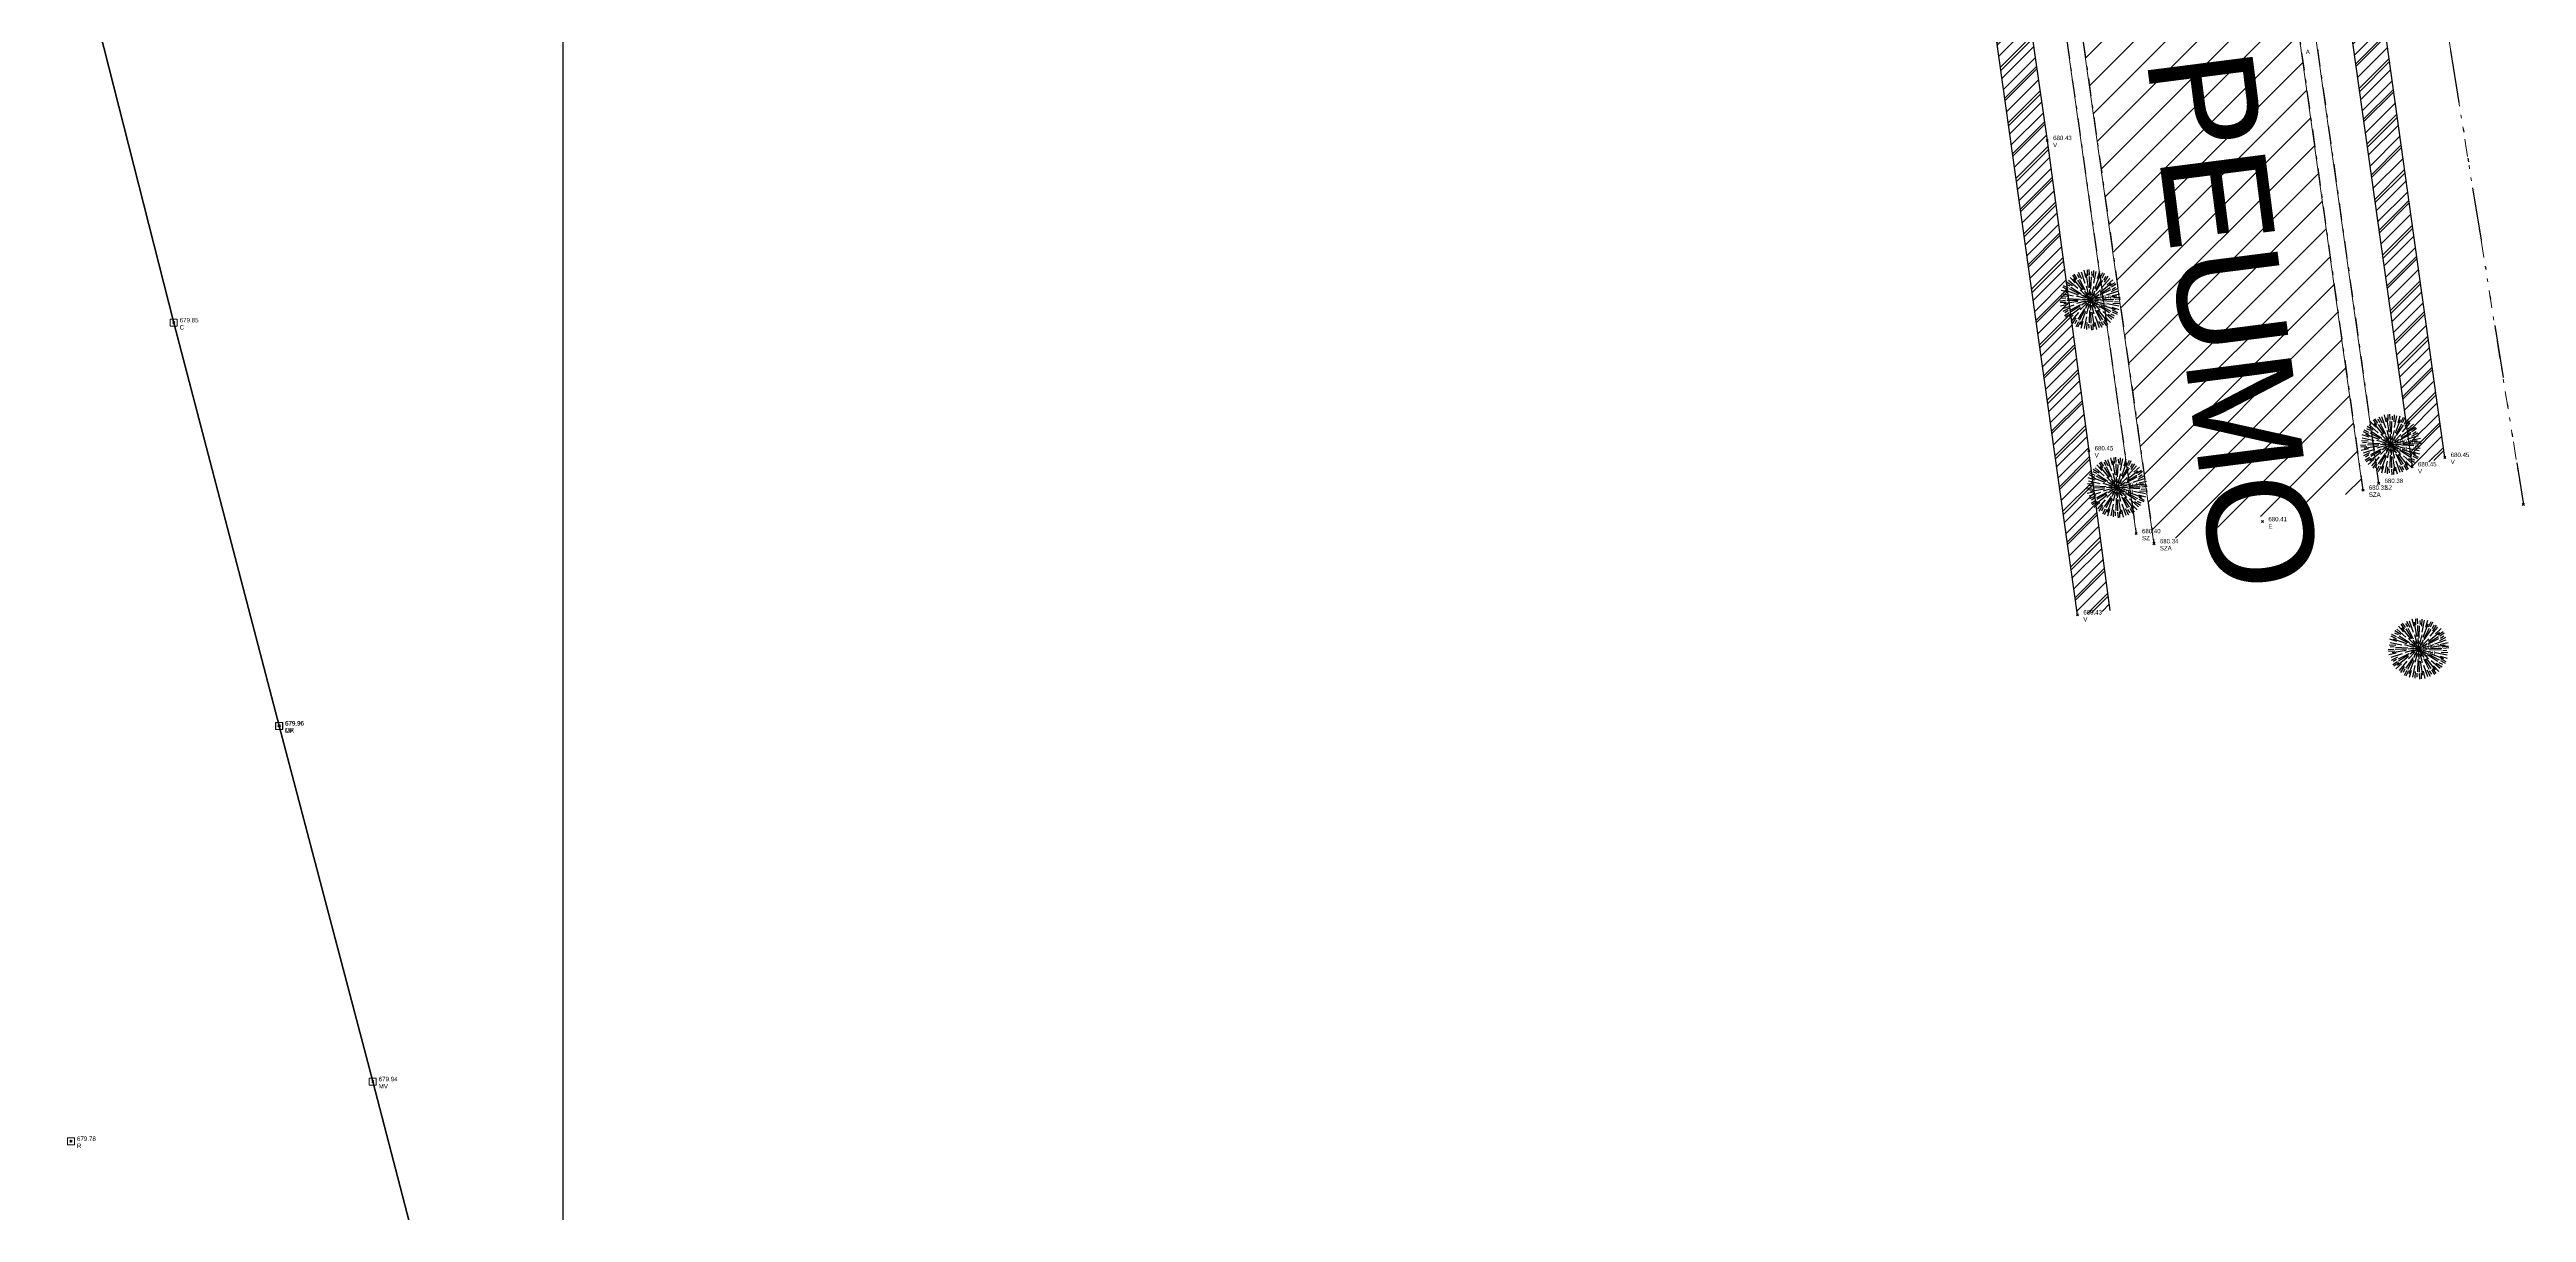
# Model space of a CAD drawing. Extents: x 350769 to 354978, y 6304672 to 6307963.
# Drawn here: x 352585.4 to 352655.7, y 6305733.6 to 6305766.6 of the extents above; entities that cross this region are included whole.
import ezdxf

# ---------------------------------------------------------------- set-up
doc = ezdxf.new("R2010")
doc.units = 0
doc.header["$PDMODE"] = 35
doc.header["$PDSIZE"] = 0.03
for name, pattern in [('4.0 - LO RECABARREN - DESNIVEL NUEVO$0$HIDDEN', [0.375, 0.25, -0.125]), ('CONTINUOS', [0]), ('DASHED', [19.05, 12.7, -6.35]), ('DIVIDE', [1.25, 0.5, -0.25, 0, -0.25, 0, -0.25]), ('JPG_DASHDOT', [1, 0.5, -0.25, 0, -0.25])]:
    doc.linetypes.add(name, pattern=pattern)
doc.layers.get('0').update_dxf_attribs({"linetype": 'CONTINUOUS'})
doc.layers.get('Defpoints').update_dxf_attribs({"linetype": 'CONTINUOUS'})
for name, color, linetype in [('02_Geo ext_Acotamiento', 7, 'CONTINUOUS'), ('02_Geo ext_Geometria', 2, 'CONTINUOUS'), ('1-CALLE_NOMBRE', 6, 'CONTINUOUS'), ('1-CERCO', 252, 'CERCO_LINE'), ('1-coordenadas', 8, 'CONTINUOUS'), ('1-LINEA DE CIERRO', 7, 'DIVIDE'), ('1-MURO VIBROCRET', 7, 'FENCELINE2'), ('1-PAVIMENTO', 161, 'CONTINUOUS'), ('1-SOLERA', 212, 'CONTINUOUS'), ('1-VEREDA', 251, 'CONTINUOUS'), ('2-ACHURADO PAVIMENTO HORMIGON 3', 8, 'CONTINUOUS'), ('C-TINN', 5, 'CONTINUOUS'), ('C-TOPO - BORDE - 2', 7, 'CONTINUOUS'), ('TOP-URB-SOLERAS', 2, 'JPG_DASHDOT'), ('V-NODE DIC 2005', 4, 'CONTINUOUS'), ('V-NODE-TEXT DIC 2005', 2, 'CONTINUOUS'), ('V-NODE-TEXT DIC 2012', 31, 'CONTINUOUS'), ('Z-QUIL', 253, 'CONTINUOUS'), ('Z-QUILLAY', 253, 'CONTINUOUS')]:
    doc.layers.add(name, color=color, linetype=linetype)
doc.layers.add('0_ASD_TOPOGRAFIA_ELEMENTOS', color=9, linetype='CONTINUOS', lineweight=5, true_color=0xbdbdbd)
doc.styles.add('A', font='arial.ttf', dxfattribs={"height": 2})
doc.styles.add('ROMANS', font='romans.shx', dxfattribs={"width": 0.65})
doc.linetypes.add('CERCO_LINE', pattern='A,0.5,-0.2,[" X ",STANDARD,S=0.1,R=0,X=-0.1,Y=-0.05],-0.25', length=0.95)
doc.linetypes.add('FENCELINE2', pattern='A,0.25,-0.1,[132,ltypeshp.shx,S=0.1,R=0,X=-0.1,Y=0],-0.1,1', length=1.45)
doc.dimstyles.new('Principal', dxfattribs={"dimscale": 0, "dimtxt": 2, "dimasz": 2, "dimexe": 1, "dimexo": 1, "dimtad": 1, "dimrnd": 0.05, "dimzin": 1, "dimtxsty": 'ROMANS', "dimcen": 2.5, "dimclrt": 2, "dimaunit": 2, "dimadec": 0, "dimazin": 0, "dimtfac": 1, "dimtmove": 0, "dimatfit": 3, "dimfxl": 1, "dimfxlon": 1, "dimarcsym": 0})
pattern_1 = [(45, (0, 0), (-0.179605122421, 0.179605122421), [])]
pattern_2 = [(45, (38000, -3000), (-0.449012806053, 0.449012806053), [])]

# ---------------------------------------------------------------- blocks, each defined once
blk = doc.blocks.new('COORDENADAS')
at = {"layer": '1-coordenadas'}
blk.add_line((420, -900.625), (420, -0.625), dxfattribs=at)
blk = doc.blocks.new('QUIL')
at = {"layer": 'Z-QUILLAY'}
for p, q in [((-0.92, 1.5), (-1.14, 1.82)), ((-0.75, 1.56), (-0.91, 1.8)), ((-0.59, 1.5), (-0.82, 1.94)), ((-0.36, 1.16), (-0.63, 1.96)), ((-0.32, 1.59), (-0.44, 2.1)), ((-0.12, 0.88), (-0.28, 1.88)), ((-0.18, 1.7), (-0.19, 2.13)), ((-0.05, 1.76), (-0.08, 2.15)), ((0.13, 1.73), (0.11, 2.01)), ((0.24, 1.6), (0.26, 2.09)), ((0.26, 1.19), (0.43, 2.02)), ((0.34, 0.82), (0.69, 1.77)), ((0.52, 1.53), (0.67, 2.03)), ((0.7, 1.56), (0.9, 1.94)), ((0.84, 1.55), (1.01, 1.9)), ((-1.6, 0.24), (-2.09, 0.26)), ((-1.53, 0.52), (-2.03, 0.67)), ((-1.19, 0.26), (-2.02, 0.43)), ((-1.73, 0.13), (-2.01, 0.11)), ((-1.56, 0.7), (-1.94, 0.9)), ((-1.55, 0.84), (-1.9, 1.01)), ((-0.82, 0.34), (-1.77, 0.69)), ((-1.43, 0.98), (-1.69, 1.1)), ((-1.26, 1.01), (-1.68, 1.27)), ((-0.76, 0.04), (-1.63, 0.08)), ((-0.89, 0.82), (-1.53, 1.38)), ((-0.76, 0.41), (-1.46, 0.79)), ((-1.07, 1.21), (-1.43, 1.6)), ((-0.64, 0.41), (-1.37, 0.89)), ((-1, 1.39), (-1.23, 1.75)), ((-0.55, 0.7), (-1.18, 1.49)), ((-0.33, 0.09), (-0.98, 0.27)), ((-0.45, 0.74), (-0.87, 1.41)), ((-0.35, 0.68), (-0.74, 1.45)), ((0, 0), (-0.73, -0.02)), ((-0.24, 0.25), (-0.71, 0.72)), ((0, 0), (-0.64, 0.35)), ((0, 0), (-0.62, -0.38)), ((0, 0), (-0.58, 0.03)), ((0, 0), (-0.52, -0.27)), ((0, 0), (-0.49, 0.32)), ((0, 0), (-0.38, 0.62)), ((0, 0), (-0.35, -0.64)), ((0, 0), (-0.32, -0.49)), ((0, 0), (-0.27, 0.52)), ((-0.09, 0.34), (-0.26, 0.98)), ((-0.03, 0.86), (-0.05, 1.66)), ((0, 0), (-0.03, -0.58)), ((0, 0), (-0.02, 0.73)), ((0, 0), (0.35, 0.64)), ((0, 0), (0.03, 0.58)), ((0, 0), (0.32, 0.49)), ((0, 0), (0.62, 0.38)), ((0, 0), (0.52, 0.27)), ((0, 0), (0.73, 0.02)), ((0, 0), (0.27, -0.52)), ((0, 0), (0.02, -0.73)), ((0, 0), (0.64, -0.35)), ((0, 0), (0.49, -0.32)), ((0, 0), (0.38, -0.62)), ((0, 0), (0.58, -0.03)), ((0.04, 0.76), (0.08, 1.63)), ((0.09, 0.33), (0.27, 0.98)), ((0.25, 0.24), (0.72, 0.71)), ((0.34, 0.09), (0.98, 0.26)), ((0.41, 0.76), (0.79, 1.46)), ((0.41, 0.64), (0.89, 1.37)), ((0.68, 0.35), (1.45, 0.74)), ((0.7, 0.55), (1.49, 1.18)), ((0.74, 0.45), (1.41, 0.87)), ((0.82, 0.89), (1.38, 1.53)), ((0.86, 0.03), (1.66, 0.05)), ((0.88, 0.12), (1.88, 0.28)), ((0.98, 1.43), (1.1, 1.69)), ((1.01, 1.26), (1.27, 1.68)), ((1.16, 0.36), (1.96, 0.63)), ((1.21, 1.07), (1.6, 1.43)), ((1.39, 1), (1.75, 1.23)), ((1.5, 0.92), (1.82, 1.14)), ((1.5, 0.59), (1.94, 0.82)), ((1.56, 0.75), (1.8, 0.91)), ((1.59, 0.32), (2.1, 0.44)), ((1.7, 0.18), (2.13, 0.19)), ((1.76, 0.05), (2.15, 0.08)), ((-1.76, -0.05), (-2.15, -0.08)), ((-1.7, -0.18), (-2.13, -0.19)), ((-1.59, -0.32), (-2.1, -0.44)), ((-1.16, -0.36), (-1.96, -0.63)), ((-1.5, -0.59), (-1.94, -0.82)), ((-0.88, -0.12), (-1.88, -0.28)), ((-1.5, -0.92), (-1.82, -1.14)), ((-1.56, -0.75), (-1.8, -0.91)), ((-1.39, -1), (-1.75, -1.23)), ((-0.86, -0.03), (-1.66, -0.05)), ((-1.21, -1.07), (-1.6, -1.43)), ((-0.7, -0.55), (-1.49, -1.18)), ((-0.68, -0.35), (-1.45, -0.74)), ((-0.74, -0.45), (-1.41, -0.87)), ((-0.82, -0.89), (-1.38, -1.53)), ((-1.01, -1.26), (-1.27, -1.68)), ((-0.98, -1.43), (-1.1, -1.69)), ((-0.84, -1.55), (-1.01, -1.9)), ((-0.34, -0.09), (-0.98, -0.26)), ((-0.7, -1.56), (-0.9, -1.94)), ((-0.41, -0.64), (-0.89, -1.37)), ((-0.41, -0.76), (-0.79, -1.46)), ((-0.25, -0.24), (-0.72, -0.71)), ((-0.34, -0.82), (-0.69, -1.77)), ((-0.52, -1.53), (-0.67, -2.03)), ((-0.26, -1.19), (-0.43, -2.02)), ((-0.09, -0.33), (-0.27, -0.98)), ((-0.24, -1.6), (-0.26, -2.09)), ((-0.13, -1.73), (-0.11, -2.01)), ((-0.04, -0.76), (-0.08, -1.63)), ((0.03, -0.86), (0.05, -1.66)), ((0.09, -0.34), (0.26, -0.98)), ((0.12, -0.88), (0.28, -1.88)), ((0.18, -1.7), (0.19, -2.13)), ((0.24, -0.25), (0.71, -0.72)), ((0.32, -1.59), (0.44, -2.1)), ((0.33, -0.09), (0.98, -0.27)), ((0.35, -0.68), (0.74, -1.45)), ((0.36, -1.16), (0.63, -1.96)), ((0.45, -0.74), (0.87, -1.41)), ((0.55, -0.7), (1.18, -1.49)), ((0.59, -1.5), (0.82, -1.94)), ((0.64, -0.41), (1.37, -0.89)), ((0.75, -1.56), (0.91, -1.8)), ((0.76, -0.04), (1.63, -0.08)), ((0.76, -0.41), (1.46, -0.79)), ((0.82, -0.34), (1.77, -0.69)), ((0.89, -0.82), (1.53, -1.38)), ((0.92, -1.5), (1.14, -1.82)), ((1, -1.39), (1.23, -1.75)), ((1.07, -1.21), (1.43, -1.6)), ((1.19, -0.26), (2.02, -0.43)), ((1.26, -1.01), (1.68, -1.27)), ((1.43, -0.98), (1.69, -1.1)), ((1.53, -0.52), (2.03, -0.67)), ((1.55, -0.84), (1.9, -1.01)), ((1.56, -0.7), (1.94, -0.9)), ((1.6, -0.24), (2.09, -0.26)), ((1.73, -0.13), (2.01, -0.11)), ((0.05, -1.76), (0.08, -2.15))]:
    blk.add_line(p, q, dxfattribs=at)
blk = doc.blocks.new('*D990')
at = {"layer": '02_Geo ext_Geometria', "color": 0, "lineweight": -2, "transparency": 16777216}
blk.add_line((352576.022, 6306008.91), (352574.44, 6306014.447), dxfattribs=at)
at = {"layer": '02_Geo ext_Geometria', "color": 0, "transparency": 16777216}
blk.add_solid([(352574.6, 6306014.493), (352574.28, 6306014.401), (352574.165, 6306015.409)], dxfattribs=at)
at = {"layer": 'Defpoints', "color": 0, "transparency": 16777216}
for p in [(352574.165, 6306015.409), (352689.665, 6305611.165)]:
    blk.add_point(p, dxfattribs=at)
at = {"layer": '02_Geo ext_Geometria', "color": 2, "transparency": 16777216, "insert": (352576.282, 6306011.306), "char_height": 1, "attachment_point": 5, "rotation": 285.94554, "style": 'ROMANS'}
blk.add_mtext('R420,40', dxfattribs=at)
blk = doc.blocks.new('*D1163')
at = {"layer": '02_Geo ext_Acotamiento', "color": 0, "lineweight": -2, "transparency": 16777216}
blk.add_line((352570.503, 6306007.292), (352568.844, 6306012.806), dxfattribs=at)
at = {"layer": '02_Geo ext_Acotamiento', "color": 0, "transparency": 16777216}
blk.add_solid([(352569.004, 6306012.854), (352568.685, 6306012.758), (352568.556, 6306013.764)], dxfattribs=at)
at = {"layer": 'Defpoints', "color": 0, "transparency": 16777216}
for p in [(352568.556, 6306013.764), (352689.665, 6305611.165)]:
    blk.add_point(p, dxfattribs=at)
at = {"layer": '02_Geo ext_Acotamiento', "color": 2, "transparency": 16777216, "insert": (352570.729, 6306009.69), "char_height": 1, "attachment_point": 5, "rotation": 286.7422, "style": 'ROMANS'}
blk.add_mtext('R420,40', dxfattribs=at)
blk = doc.blocks.new('*D1236')
at = {"layer": '02_Geo ext_Acotamiento', "color": 0, "lineweight": -2, "transparency": 16777216}
blk.add_line((352474.045, 6305972.496), (352473.119, 6305978.179), dxfattribs=at)
at = {"layer": '02_Geo ext_Acotamiento', "color": 0, "transparency": 16777216}
blk.add_solid([(352473.283, 6305978.206), (352472.954, 6305978.153), (352472.958, 6305979.166)], dxfattribs=at)
at = {"layer": 'Defpoints', "color": 0, "transparency": 16777216}
for p in [(352472.958, 6305979.166), (352596.042, 6305224.025)]:
    blk.add_point(p, dxfattribs=at)
at = {"layer": '02_Geo ext_Acotamiento', "color": 2, "transparency": 16777216, "insert": (352474.582, 6305974.845), "char_height": 1, "attachment_point": 5, "rotation": 279.25748, "style": 'ROMANS'}
blk.add_mtext('R765,10', dxfattribs=at)
blk = doc.blocks.new('*D1284')
at = {"layer": '02_Geo ext_Acotamiento', "color": 0, "lineweight": -2, "transparency": 16777216}
blk.add_line((352572.304, 6306010.521), (352570.703, 6306016.052), dxfattribs=at)
at = {"layer": '02_Geo ext_Acotamiento', "color": 0, "transparency": 16777216}
blk.add_solid([(352570.863, 6306016.098), (352570.543, 6306016.005), (352570.425, 6306017.012)], dxfattribs=at)
at = {"layer": 'Defpoints', "color": 0, "transparency": 16777216}
for p in [(352570.425, 6306017.012), (352668.732, 6305677.436)]:
    blk.add_point(p, dxfattribs=at)
at = {"layer": '02_Geo ext_Acotamiento', "color": 2, "transparency": 16777216, "insert": (352572.556, 6306012.917), "char_height": 1, "attachment_point": 5, "rotation": 286.1456, "style": 'ROMANS'}
blk.add_mtext('R353,50', dxfattribs=at)
blk = doc.blocks.new('*D1285')
at = {"layer": '02_Geo ext_Acotamiento', "color": 0, "lineweight": -2, "transparency": 16777216}
blk.add_line((352571.708, 6306017.61), (352570.121, 6306023.145), dxfattribs=at)
at = {"layer": '02_Geo ext_Acotamiento', "color": 0, "transparency": 16777216}
blk.add_solid([(352570.282, 6306023.191), (352569.961, 6306023.099), (352569.846, 6306024.106)], dxfattribs=at)
at = {"layer": 'Defpoints', "color": 0, "transparency": 16777216}
for p in [(352569.846, 6306024.106), (352673.986, 6305660.762)]:
    blk.add_point(p, dxfattribs=at)
at = {"layer": '02_Geo ext_Acotamiento', "color": 2, "transparency": 16777216, "insert": (352571.966, 6306020.005), "char_height": 1, "attachment_point": 5, "rotation": 285.99318, "style": 'ROMANS'}
blk.add_mtext('R377,95', dxfattribs=at)
blk = doc.blocks.new('*U1327')
at = {"color": 0, "linetype": 'ByBlock', "lineweight": -2, "transparency": 16777216}
blk.add_point((0, 0), dxfattribs=at)
blk = doc.blocks.new('*U3964', base_point=(352588.997, 6305758.741))
at = {"layer": 'V-NODE-TEXT DIC 2005', "linetype": 'ByBlock', "char_height": 0.127}
for s, insert, attachment_point in [('679.85', (352589.164, 6305758.812), 4), ('C', (352589.164, 6305758.673), 1)]:
    blk.add_mtext(s, dxfattribs=dict(at, insert=insert, attachment_point=attachment_point))
blk = doc.blocks.new('*U3965', base_point=(352588.997, 6305758.741))
at = {"layer": 'V-NODE-TEXT DIC 2005', "color": 2, "lineweight": -2}
blk.add_blockref('*U3964', (352588.997, 6305758.741), dxfattribs=at)
blk = doc.blocks.new('*U3956', base_point=(352591.991, 6305747.305))
at = {"layer": 'V-NODE-TEXT DIC 2005', "linetype": 'ByBlock', "char_height": 0.127}
for s, insert, attachment_point in [('679.96', (352592.158, 6305747.376), 4), ('CP', (352592.158, 6305747.237), 1)]:
    blk.add_mtext(s, dxfattribs=dict(at, insert=insert, attachment_point=attachment_point))
blk = doc.blocks.new('*U3957', base_point=(352591.991, 6305747.305))
at = {"layer": 'V-NODE-TEXT DIC 2005', "color": 2, "lineweight": -2}
blk.add_blockref('*U3956', (352591.991, 6305747.305), dxfattribs=at)
blk = doc.blocks.new('*U3438', base_point=(352594.644, 6305737.215))
at = {"layer": 'V-NODE-TEXT DIC 2005', "linetype": 'ByBlock', "char_height": 0.127}
for s, insert, attachment_point in [('679.94', (352594.811, 6305737.286), 4), ('MV', (352594.811, 6305737.147), 1)]:
    blk.add_mtext(s, dxfattribs=dict(at, insert=insert, attachment_point=attachment_point))
blk = doc.blocks.new('*U3439', base_point=(352594.644, 6305737.215))
at = {"layer": 'V-NODE-TEXT DIC 2005', "color": 2, "lineweight": -2}
blk.add_blockref('*U3438', (352594.644, 6305737.215), dxfattribs=at)
blk = doc.blocks.new('*U3420', base_point=(352591.984, 6305747.305))
at = {"layer": 'V-NODE-TEXT DIC 2005', "linetype": 'ByBlock', "char_height": 0.127}
for s, insert, attachment_point in [('679.96', (352592.151, 6305747.376), 4), ('MX', (352592.151, 6305747.237), 1)]:
    blk.add_mtext(s, dxfattribs=dict(at, insert=insert, attachment_point=attachment_point))
blk = doc.blocks.new('*U3421', base_point=(352591.984, 6305747.305))
at = {"layer": 'V-NODE-TEXT DIC 2005', "color": 2, "lineweight": -2}
blk.add_blockref('*U3420', (352591.984, 6305747.305), dxfattribs=at)
blk = doc.blocks.new('*U2370', base_point=(352586.086, 6305735.521))
at = {"layer": 'V-NODE-TEXT DIC 2005', "linetype": 'ByBlock', "char_height": 0.127}
for s, insert, attachment_point in [('679.78', (352586.253, 6305735.592), 4), ('R', (352586.253, 6305735.453), 1)]:
    blk.add_mtext(s, dxfattribs=dict(at, insert=insert, attachment_point=attachment_point))
blk = doc.blocks.new('*U2371', base_point=(352586.086, 6305735.521))
at = {"layer": 'V-NODE-TEXT DIC 2005', "color": 2, "lineweight": -2}
blk.add_blockref('*U2370', (352586.086, 6305735.521), dxfattribs=at)
blk = doc.blocks.new('TOPOGRAFIA')
at = {"layer": '1-VEREDA', "lineweight": 0, "true_color": 0xbdbdbd}
h = blk.add_hatch(dxfattribs=at)
h.set_pattern_fill('ANSI31', color=9, scale=0.2)
h.set_pattern_definition(pattern_2)
h.paths.add_polyline_path([(390646.224, 6302805.407), (390645.316, 6302805.293), (390647.013, 6302793.302), (390652.44, 6302754.725), (390653.368, 6302754.99), (390648.008, 6302793.389)])
h = blk.add_hatch(dxfattribs=at)
h.set_pattern_fill('ANSI31', color=9, scale=0.2)
h.set_pattern_definition(pattern_2)
h.paths.add_polyline_path([(390638.01, 6302792.892), (390636.482, 6302803.531), (390635.565, 6302803.371), (390637.021, 6302792.653), (390638.332, 6302783.309), (390642.949, 6302750.524), (390643.874, 6302750.648), (390643.268, 6302755.178), (390642.091, 6302763.981), (390639.616, 6302781.133)])
at = {"layer": '1-CERCO', "color": 9, "lineweight": 0, "true_color": 0xbdbdbd}
blk.add_lwpolyline([(390585.692, 6302771.644), (390588.95, 6302758.809), (390591.943, 6302747.373)], dxfattribs=at)
at = {"layer": '1-coordenadas', "color": 9, "linetype": '4.0 - LO RECABARREN - DESNIVEL NUEVO$0$HIDDEN', "lineweight": 0, "ltscale": 50, "true_color": 0xbdbdbd}
blk.add_line((390600, 6302300), (390600, 6303200), dxfattribs=at)
at = {"layer": '1-LINEA DE CIERRO', "color": 9, "lineweight": 0, "true_color": 0xbdbdbd, "flags": 128}
blk.add_lwpolyline([(390648.197, 6302805.672), (390650.078, 6302792.675), (390651.642, 6302781.407), (390653.497, 6302766.756), (390655.596, 6302753.655)], dxfattribs=at)
at = {"layer": '1-MURO VIBROCRET', "color": 9, "lineweight": 0, "true_color": 0xbdbdbd, "flags": 128}
for points in [[(390591.943, 6302747.373), (390594.596, 6302737.284)], [(390594.596, 6302737.284), (390597.965, 6302724.309)]]:
    blk.add_lwpolyline(points, dxfattribs=at)
at = {"layer": '1-PAVIMENTO', "color": 9, "lineweight": 0, "true_color": 0xbdbdbd, "flags": 128}
for points in [[(390643.959, 6302804.593), (390645.591, 6302793.009), (390647.176, 6302781.629), (390651.046, 6302754.061)], [(390637.902, 6302803.861), (390639.433, 6302793.145), (390641.03, 6302781.693), (390643.066, 6302767.098), (390645.118, 6302752.543)]]:
    blk.add_lwpolyline(points, dxfattribs=at)
at = {"layer": '1-SOLERA', "color": 9, "lineweight": 0, "true_color": 0xbdbdbd, "flags": 128}
for points in [[(390644.392, 6302804.695), (390646.021, 6302793.125), (390647.649, 6302781.527), (390651.491, 6302754.254)], [(390637.468, 6302803.834), (390638.975, 6302793.084), (390640.592, 6302781.667), (390642.618, 6302767.017), (390644.612, 6302752.829)]]:
    blk.add_lwpolyline(points, dxfattribs=at)
at = {"layer": '1-VEREDA', "color": 9, "lineweight": 0, "true_color": 0xbdbdbd, "flags": 128}
for points in [[(390653.368, 6302754.99), (390648.008, 6302793.389), (390646.224, 6302805.407), (390645.316, 6302805.293)], [(390645.316, 6302805.293), (390647.013, 6302793.302), (390652.44, 6302754.725)], [(390635.565, 6302803.371), (390636.482, 6302803.531), (390638.01, 6302792.892), (390639.616, 6302781.133), (390642.091, 6302763.981), (390643.268, 6302755.178)], [(390642.949, 6302750.524), (390638.332, 6302783.309), (390637.021, 6302792.653), (390635.565, 6302803.371)], [(390643.874, 6302750.648), (390643.268, 6302755.178)]]:
    blk.add_lwpolyline(points, dxfattribs=at)
at = {"layer": 'C-TINN', "color": 9, "linetype": 'Continuous', "lineweight": 0, "true_color": 0xbdbdbd}
for points, elevation in [([(390588.85, 6302758.709), (390588.85, 6302758.909), (390589.05, 6302758.909), (390589.05, 6302758.709), (390588.85, 6302758.709)], 679.85), ([(390591.837, 6302747.273), (390591.837, 6302747.473), (390592.037, 6302747.473), (390592.037, 6302747.273), (390591.837, 6302747.273)], 679.96), ([(390591.843, 6302747.273), (390591.843, 6302747.473), (390592.043, 6302747.473), (390592.043, 6302747.273), (390591.843, 6302747.273)], 679.96), ([(390594.496, 6302737.184), (390594.496, 6302737.384), (390594.696, 6302737.384), (390594.696, 6302737.184), (390594.496, 6302737.184)], 679.94), ([(390585.937, 6302735.49), (390585.937, 6302735.69), (390586.137, 6302735.69), (390586.137, 6302735.49), (390585.937, 6302735.49)], 679.78)]:
    blk.add_lwpolyline(points, dxfattribs=dict(at, elevation=elevation))
for p in [(390588.95, 6302758.809, 679.85), (390591.937, 6302747.373, 679.96), (390591.943, 6302747.373, 679.96), (390594.596, 6302737.284, 679.94), (390586.037, 6302735.59, 679.78)]:
    blk.add_point(p, dxfattribs=at)
at = {"layer": 'C-TOPO - BORDE - 2', "color": 9, "true_color": 0xbdbdbd, "elevation": 679.82}
blk.add_lwpolyline([(390621.9, 6302633.546), (390618.879, 6302644.777), (390615.85, 6302656.654), (390613.199, 6302666.666), (390604.415, 6302694.347), (390601.299, 6302711.832), (390597.965, 6302724.309), (390594.596, 6302737.284), (390591.943, 6302747.373), (390588.95, 6302758.809), (390585.692, 6302771.644)], dxfattribs=at)
at = {"layer": 'V-NODE-TEXT DIC 2012', "color": 9, "lineweight": 0, "true_color": 0xbdbdbd}
for p in [(390642.091, 6302763.981), (390643.31, 6302759.456), (390643.268, 6302755.178), (390651.836, 6302755.358), (390653.368, 6302754.99), (390644.066, 6302754.138), (390651.491, 6302754.254), (390652.44, 6302754.725), (390651.046, 6302754.061), (390655.596, 6302753.655), (390644.612, 6302752.829), (390648.197, 6302753.168), (390645.118, 6302752.543), (390642.949, 6302750.524), (390652.622, 6302749.56)]:
    blk.add_point(p, dxfattribs=at)
at = {"layer": 'V-NODE DIC 2005', "color": 9, "lineweight": 0, "true_color": 0xbdbdbd, "rotation": 359.9963883938062}
for p in [(390588.951, 6302758.81), (390591.937, 6302747.374), (390591.944, 6302747.374), (390594.596, 6302737.283), (390586.038, 6302735.59)]:
    blk.add_blockref('*U1327', p, dxfattribs=at)
at = {"layer": 'V-NODE-TEXT DIC 2005', "color": 9, "lineweight": 0, "true_color": 0xbdbdbd, "rotation": 359.9963883938062}
for name, p in [('*U3965', (390588.951, 6302758.81)), ('*U3421', (390591.937, 6302747.374)), ('*U3957', (390591.944, 6302747.374)), ('*U3439', (390594.596, 6302737.283)), ('*U2371', (390586.038, 6302735.59))]:
    blk.add_blockref(name, p, dxfattribs=at)
at = {"layer": 'Z-QUIL', "color": 9, "lineweight": 0, "true_color": 0xbdbdbd, "xscale": 0.4, "yscale": 0.4, "zscale": 0.4}
for p in [(390643.31, 6302759.456), (390651.836, 6302755.358), (390644.066, 6302754.138), (390652.622, 6302749.56)]:
    blk.add_blockref('QUIL', p, dxfattribs=at)
at = {"layer": '1-CALLE_NOMBRE', "color": 9, "lineweight": 0, "true_color": 0xbdbdbd, "style": 'A'}
blk.add_text('CALLE EL PEUMO', height=3, rotation=277.29336, dxfattribs=at).set_placement((390642.266, 6302786.876))
at = {"layer": 'V-NODE-TEXT DIC 2012', "color": 9, "lineweight": 0, "true_color": 0xbdbdbd}
for s, p in [('A', (390649.423, 6302766.43)), ('680.43', (390642.258, 6302763.989)), ('V', (390642.258, 6302763.789)), ('680.53', (390643.477, 6302759.464)), ('QUI', (390643.477, 6302759.264)), ('V', (390643.435, 6302754.986)), ('680.45', (390643.435, 6302755.186)), ('680.46', (390652.003, 6302755.366)), ('QUI', (390652.003, 6302755.166)), ('680.45', (390652.607, 6302754.733)), ('V', (390653.535, 6302754.798)), ('680.45', (390653.535, 6302754.998)), ('680.42', (390644.233, 6302754.146)), ('680.32', (390651.213, 6302754.069)), ('SZ', (390651.658, 6302754.062)), ('680.38', (390651.658, 6302754.262)), ('V', (390652.607, 6302754.533)), ('QUI', (390644.233, 6302753.946)), ('SZA', (390651.213, 6302753.869)), ('SZ', (390644.779, 6302752.637)), ('680.40', (390644.779, 6302752.837)), ('680.41', (390648.364, 6302753.176)), ('E', (390648.364, 6302752.976)), ('SZA', (390645.285, 6302752.351)), ('680.34', (390645.285, 6302752.551)), ('680.43', (390643.116, 6302750.532)), ('V', (390643.116, 6302750.332)), ('680.35', (390652.789, 6302749.568)), ('QUI', (390652.789, 6302749.368))]:
    blk.add_text(s, height=0.125, dxfattribs=at).set_placement(p)

msp = doc.modelspace()

# ---------------------------------------------------------------- hatches: boundary and pattern name
at = {"layer": '1-VEREDA'}
h = msp.add_hatch(dxfattribs=at)
h.set_pattern_fill('ANSI31', color=256, scale=0.08)
h.set_pattern_definition(pattern_1)
h.paths.add_polyline_path([(352646.224, 6305805.407), (352645.316, 6305805.293), (352647.013, 6305793.302), (352652.44, 6305754.725), (352653.368, 6305754.99), (352648.008, 6305793.389)])
h = msp.add_hatch(dxfattribs=at)
h.set_pattern_fill('ANSI31', color=256, scale=0.08)
h.set_pattern_definition(pattern_1)
h.paths.add_polyline_path([(352638.01, 6305792.892), (352636.482, 6305803.531), (352635.565, 6305803.371), (352637.021, 6305792.653), (352638.332, 6305783.309), (352642.949, 6305750.524), (352643.874, 6305750.648), (352643.268, 6305755.178), (352642.091, 6305763.981), (352639.616, 6305781.133)])
at = {"layer": '2-ACHURADO PAVIMENTO HORMIGON 3'}
h = msp.add_hatch(dxfattribs=at)
h.set_pattern_fill('ANSI31', color=256, scale=0.2)
h.set_pattern_definition([(45, (0, 0), (-0.449012806053, 0.449012806053), [])])
h.paths.add_polyline_path([(352645.591, 6305793.009), (352643.959, 6305804.593), (352637.902, 6305803.861), (352639.433, 6305793.145), (352641.03, 6305781.693), (352643.066, 6305767.098), (352645.118, 6305752.543), (352651.046, 6305754.061), (352647.176, 6305781.629)])

# ---------------------------------------------------------------- linework, layer by layer
at = {"layer": '1-CERCO', "ltscale": 6}
msp.add_lwpolyline([(352585.692, 6305771.644), (352588.95, 6305758.809), (352591.943, 6305747.373)], dxfattribs=at)
at = {"layer": '1-LINEA DE CIERRO', "ltscale": 3, "flags": 128}
msp.add_lwpolyline([(352648.197, 6305805.672), (352650.078, 6305792.675), (352651.642, 6305781.407), (352653.497, 6305766.756), (352655.596, 6305753.655)], dxfattribs=at)
at = {"layer": '1-MURO VIBROCRET', "flags": 128}
for points in [[(352591.943, 6305747.373), (352594.596, 6305737.284)], [(352594.596, 6305737.284), (352597.965, 6305724.309)]]:
    msp.add_lwpolyline(points, dxfattribs=at)
at = {"layer": '1-VEREDA', "flags": 128}
for points in [[(352653.368, 6305754.99), (352648.008, 6305793.389), (352646.224, 6305805.407), (352645.316, 6305805.293)], [(352645.316, 6305805.293), (352647.013, 6305793.302), (352652.44, 6305754.725)], [(352635.565, 6305803.371), (352636.482, 6305803.531), (352638.01, 6305792.892), (352639.616, 6305781.133), (352642.091, 6305763.981), (352643.268, 6305755.178)], [(352642.949, 6305750.524), (352638.332, 6305783.309), (352637.021, 6305792.653), (352635.565, 6305803.371)], [(352643.874, 6305750.648), (352643.268, 6305755.178)]]:
    msp.add_lwpolyline(points, dxfattribs=at)
at = {"layer": 'C-TOPO - BORDE - 2', "elevation": 679.82}
msp.add_lwpolyline([(352621.9, 6305633.546), (352618.879, 6305644.777), (352615.85, 6305656.654), (352613.199, 6305666.666), (352604.415, 6305694.347), (352601.299, 6305711.832), (352597.965, 6305724.309), (352594.596, 6305737.284), (352591.943, 6305747.373), (352588.95, 6305758.809), (352585.692, 6305771.644)], dxfattribs=at)
at = {"layer": 'TOP-URB-SOLERAS', "flags": 128}
for points in [[(352644.392, 6305804.695), (352646.021, 6305793.125), (352647.649, 6305781.527), (352651.491, 6305754.254)], [(352643.959, 6305804.593), (352645.591, 6305793.009), (352647.176, 6305781.629), (352651.046, 6305754.061)], [(352637.468, 6305803.834), (352638.975, 6305793.084), (352640.592, 6305781.667), (352642.618, 6305767.017), (352644.612, 6305752.829)], [(352637.902, 6305803.861), (352639.433, 6305793.145), (352641.03, 6305781.693), (352643.066, 6305767.098), (352645.118, 6305752.543)]]:
    msp.add_lwpolyline(points, dxfattribs=at)

# ---------------------------------------------------------------- block references
at = {"color": 252, "linetype": 'DASHED'}
msp.add_blockref('COORDENADAS', (352180, 6306200.625), dxfattribs=at)
at = {"layer": 'Z-QUIL', "xscale": 0.4, "yscale": 0.4, "zscale": 0.4}
for p in [(352643.31, 6305759.456), (352651.836, 6305755.358), (352644.066, 6305754.138), (352652.622, 6305749.56)]:
    msp.add_blockref('QUIL', p, dxfattribs=at)

# ---------------------------------------------------------------- dimensions: what is measured, and where the dimension line sits
at = {"layer": '02_Geo ext_Acotamiento'}
for center, mpoint, override, picture, middle in [((352673.986, 6305660.762), (352569.846, 6306024.106), {"dimscale": 0, "dimfxl": 0.22}, '*D1285', (352571.093, 6306019.755)), ((352668.732, 6305677.436), (352570.425, 6306017.012), {"dimscale": 0, "dimfxl": 0.22}, '*D1284', (352571.684, 6306012.664)), ((352689.665, 6305611.165), (352568.556, 6306013.764), {"dimscale": 0, "dimaunit": 0, "dimfxl": 0.22, "dimarcsym": 1}, '*D1163', (352569.86, 6306009.429)), ((352596.042, 6305224.025), (352472.958, 6305979.166), {"dimscale": 0, "dimaunit": 0, "dimfxl": 0.22, "dimarcsym": 1}, '*D1236', (352473.686, 6305974.698))]:
    dim = msp.add_radius_dim(center=center, mpoint=mpoint, dimstyle='Principal', override=override, dxfattribs=at)
    dim.commit()
    dim.dimension.update_dxf_attribs({"geometry": picture, "text_midpoint": middle, "dimtype": 164})
at = {"layer": '02_Geo ext_Geometria'}
dim = msp.add_radius_dim(center=(352689.665, 6305611.165), mpoint=(352574.165, 6306015.409), dimstyle='Principal', override={"dimscale": 0, "dimaunit": 0, "dimfxl": 0.22, "dimarcsym": 1}, dxfattribs=at)
dim.commit()
dim.dimension.update_dxf_attribs({"geometry": '*D990', "text_midpoint": (352575.409, 6306011.056), "dimtype": 164})

# ---------------------------------------------------------------- next in the draw order: block references
at = {"layer": '0_ASD_TOPOGRAFIA_ELEMENTOS', "color": 30, "true_color": 0xf26507}
msp.add_blockref('TOPOGRAFIA', (-38000, 3000), dxfattribs=at)

doc.saveas('drawing.dxf')
